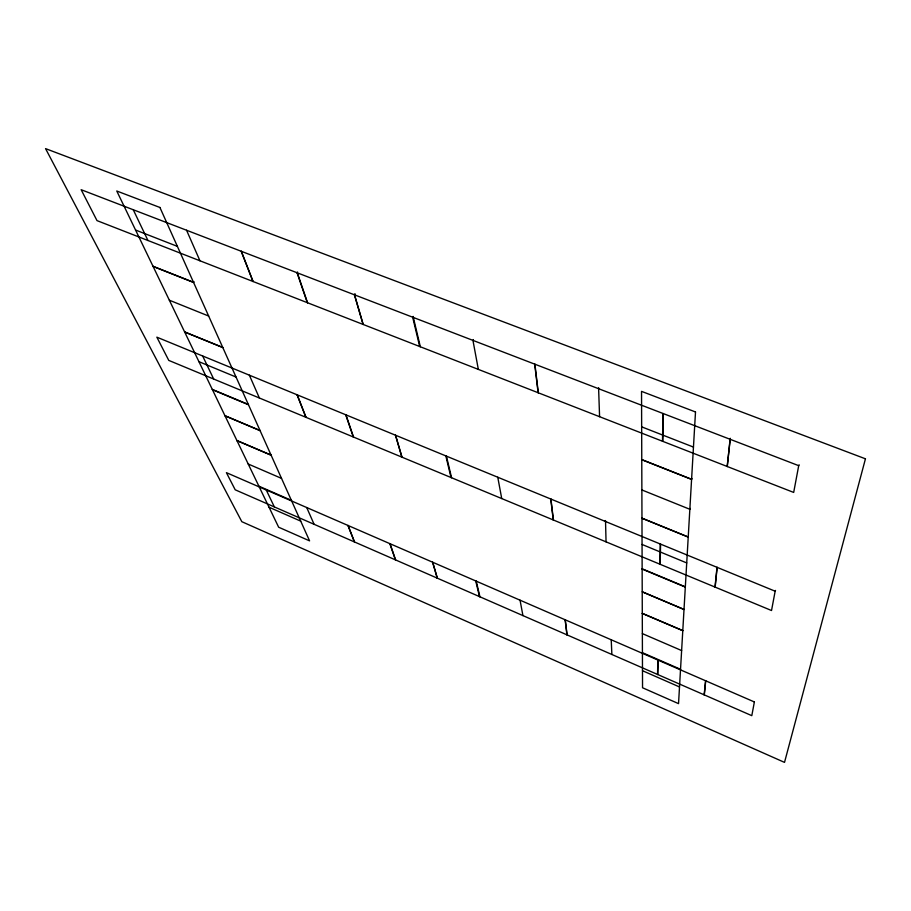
<?xml version="1.0" encoding="UTF-8"?>
<svg xmlns="http://www.w3.org/2000/svg" width="911" height="911" viewBox="0 0 911 911"><rect width="100%" height="100%" fill="white"/><g stroke="black" fill="none" stroke-linecap="round" stroke-linejoin="round"><path stroke-width="1.37" d="M657.548 674.459L657.856 660.031M659.883 564.182L660.304 544.015M662.479 441.243L663.071 413.503M657.765 674.55L658.084 660.133M660.145 564.296L660.577 544.129M662.787 441.368L663.379 413.628M704.18 694.842L705.592 680.768M715.021 587.071L717.014 567.314M727.149 466.478L730.337 438.328M704.294 694.888L705.706 680.813M715.158 587.128L717.151 567.371M727.308 466.534L730.064 439.273M775.159 591.205L771.526 610.518L168.774 360.403L156.84 337.161L775.159 591.205L775.512 590.419M798.708 465.669L793.686 492.43L97.01 220.621L81.147 189.704L798.708 465.669L799.129 464.769M689.843 509.215L690.242 508.406L689.843 509.283L641.868 489.947M692.007 478.434L691.586 479.266L641.765 459.565M604.995 521.297L605.382 520.545M605.508 520.591L606.054 541.851M598.584 387.687L599.586 416.703M473.424 339.575L472.946 340.395L478.343 369.399M413.161 316.413L412.672 317.21L419.686 346.51M354.903 294.014L354.413 294.8L363.068 324.418M355.039 294.071L354.55 294.857L363.204 324.475M297.555 271.979L297.043 272.742L307.303 302.668M194.066 281.75L193.576 282.456L153.094 266.445M135.557 230.027L177.383 246.369M641.651 426.849L693.465 447.085M153.014 266.274L193.508 282.296M641.765 459.713L691.586 479.414M169.344 300.209L208.665 316.049M184.614 331.911L222.751 347.444M641.97 518.143L688.226 536.989M184.671 332.025L222.796 347.546M641.97 518.245L688.226 537.08M198.951 361.678L236.029 377.029M642.05 544.448L686.723 562.93M212.297 389.407L248.339 404.45M642.141 568.806L685.334 586.832M212.445 389.714L248.475 404.757M642.141 569.068L685.311 587.094M684.013 609.448L642.221 591.808L684.013 609.493M236.917 440.537L271.068 455.09M642.289 613.331L682.783 630.594M236.974 440.651L271.125 455.215M642.289 613.433L682.783 630.697M248.213 464.006L281.522 478.377M642.357 633.612L681.622 650.556M258.895 486.178L291.383 500.344M642.426 652.686L680.528 669.3M269.018 507.222L300.71 521.126M642.483 670.701L679.504 686.951M133.257 209.746L147.946 240.493M202.652 355.985L213.686 379.044M266.24 489.959L274.359 506.937M186.561 230.244L199.942 260.774M249.363 375.173L259.384 398.005M306.722 507.541L314.101 524.303M241.335 251.311L253.087 281.51M297.202 394.827L305.959 417.329L297.088 394.782M348.07 525.499L354.47 541.954L347.968 525.453M241.199 251.265L252.962 281.465M297.316 272.844L307.565 302.771M345.929 414.847L353.536 437.075M390.056 543.73L395.602 559.935M345.702 414.756L353.309 436.973M389.851 543.651L395.408 559.844M395.579 435.253L401.99 457.174M432.702 562.258L437.36 578.189M395.465 435.196L401.876 457.128M432.6 562.212L437.257 578.143M413.343 317.472L420.335 346.761M446.413 456.138L451.571 477.751M476.225 581.15L479.96 596.819M445.832 455.899L451.002 477.512M475.724 580.945L479.471 596.603M497.759 477.227L501.733 498.568M520.044 600.19L522.937 615.608M534.916 364.218L538.31 392.8M550.939 499.091L553.433 520.022M565.287 619.833L567.086 634.899M534.7 364.138L538.105 392.721M550.756 499.012L553.25 519.942M565.127 619.765L566.927 634.83M611.224 639.784L611.873 654.485M695.503 411.966L678.536 703.634L642.54 687.759L641.538 391.366L695.503 411.966M754.376 701.948L751.803 715.659L235.209 489.811L226.406 472.661L754.376 701.948M865.45 458.814L784.519 762.382L241.825 521.696L45.55 148.618L865.45 458.814M159.926 207.48L116.767 191.003L278.652 527.218L309.569 540.861L159.926 207.48M260.056 430.55L224.983 415.758L260.079 430.607"/></g></svg>
